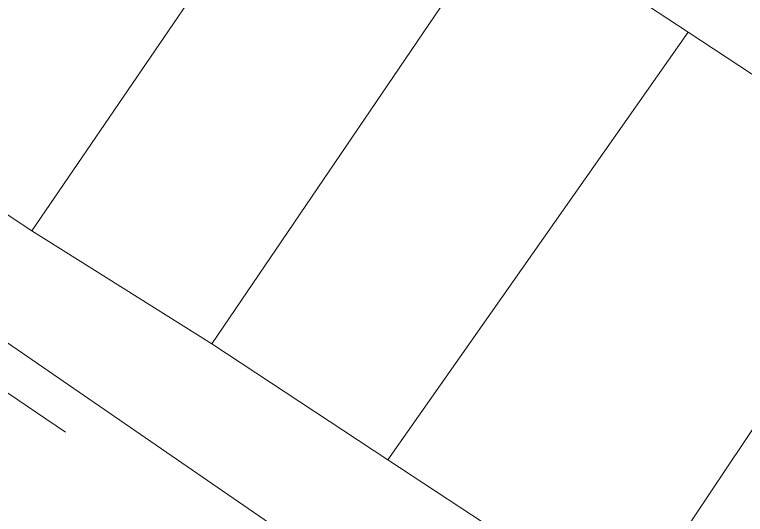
# Model space of a CAD drawing. Header units: metres. Extents: x 0 to 105485, y 0 to 425721.
# Drawn here: x 104666.23 to 104674.16, y 425229.24 to 425234.66 of the extents above; entities that cross this region are included whole.
import ezdxf

# ---------------------------------------------------------------- set-up
doc = ezdxf.new("R2010")
doc.units = ezdxf.units.M
doc.header["$MEASUREMENT"] = 0
doc.linetypes.add('KG-PERCEEL-SO', pattern=[19, 5.5, -4, 5.5, -4])
for name, color, linetype, lineweight in [('B-XX-GK-KADEMUUR-G', 150, 'Continuous', 18), ('B-XX-KG-GRENS_PERCEEL-G', 150, 'KG-PERCEEL-SO', 18), ('B-XX-VH-OPENVERHARDING-G', 90, 'Continuous', 18)]:
    doc.layers.add(name, color=color, linetype=linetype, lineweight=lineweight)

msp = doc.modelspace()

# ---------------------------------------------------------------- linework, layer by layer
at = {"layer": 'B-XX-GK-KADEMUUR-G', "ltscale": 0.5}
msp.add_lwpolyline([(104656.653, 425237.635), (104645.067, 425225.027), (104633.832, 425212.744), (104630.988, 425209.689), (104630, 425208.5949), (104630, 425207.8948), (104655.534, 425235.724), (104669.156, 425226.719), (104683.563, 425217.04), (104694.868, 425209.36), (104693.117, 425204.476), (104685.019, 425181.946), (104684.636, 425182.153), (104673.2142, 425150), (104682.3119, 425150), (104686.323, 425173.241), (104687.603, 425180.661), (104686.578, 425181.02), (104695.148, 425204.934), (104695.964, 425207.146), (104696.101, 425207.506), (104697.258, 425210.559), (104683.724, 425219.219), (104669.77, 425228.608)], close=True, dxfattribs=at)
at = {"layer": 'B-XX-KG-GRENS_PERCEEL-G', "ltscale": 0.5, "flags": 128}
msp.add_lwpolyline([(104656.624, 425236.978), (104675.459, 425224.276), (104696.915, 425209.952), (104697.774, 425209.408)], dxfattribs=at)
at = {"layer": 'B-XX-VH-OPENVERHARDING-G', "ltscale": 0.5}
for points in [[(104665.773, 425239.575), (104667.745, 425238.279), (104669.638, 425237.034), (104671.55, 425235.777), (104673.538, 425234.469), (104676.024, 425232.835), (104677.79, 425231.674), (104683.715, 425227.778), (104683.819, 425227.71), (104685.807, 425226.403), (104698.527, 425218.039), (104705.043, 425216.028)], [(104656.653, 425237.635), (104669.77, 425228.608), (104683.724, 425219.219), (104697.258, 425210.559)], [(104698.165, 425214.167), (104698.449, 425215.297), (104697.714, 425215.785), (104698.824, 425217.454), (104698.967, 425217.359), (104699.071, 425217.772), (104698.527, 425218.039), (104685.807, 425226.403), (104682.641, 425221.687), (104680.653, 425222.994), (104683.819, 425227.71), (104683.715, 425227.778), (104680.555, 425223.07), (104678.566, 425224.378), (104676.619, 425225.659), (104674.63, 425226.967), (104677.79, 425231.674), (104676.024, 425232.835), (104672.876, 425228.122), (104670.279, 425229.83), (104668.368, 425231.087), (104666.415, 425232.314), (104664.481, 425233.591)]]:
    msp.add_lwpolyline(points, dxfattribs=at)
for points in [[(104664.481, 425233.591), (104666.415, 425232.314), (104669.638, 425237.034), (104667.745, 425238.279)], [(104666.415, 425232.314), (104668.368, 425231.087), (104671.55, 425235.777), (104669.638, 425237.034)], [(104668.368, 425231.087), (104670.279, 425229.83), (104673.538, 425234.469), (104671.55, 425235.777)], [(104673.538, 425234.469), (104670.279, 425229.83), (104672.876, 425228.122), (104676.024, 425232.835)]]:
    msp.add_lwpolyline(points, close=True, dxfattribs=at)

doc.saveas('drawing.dxf')
